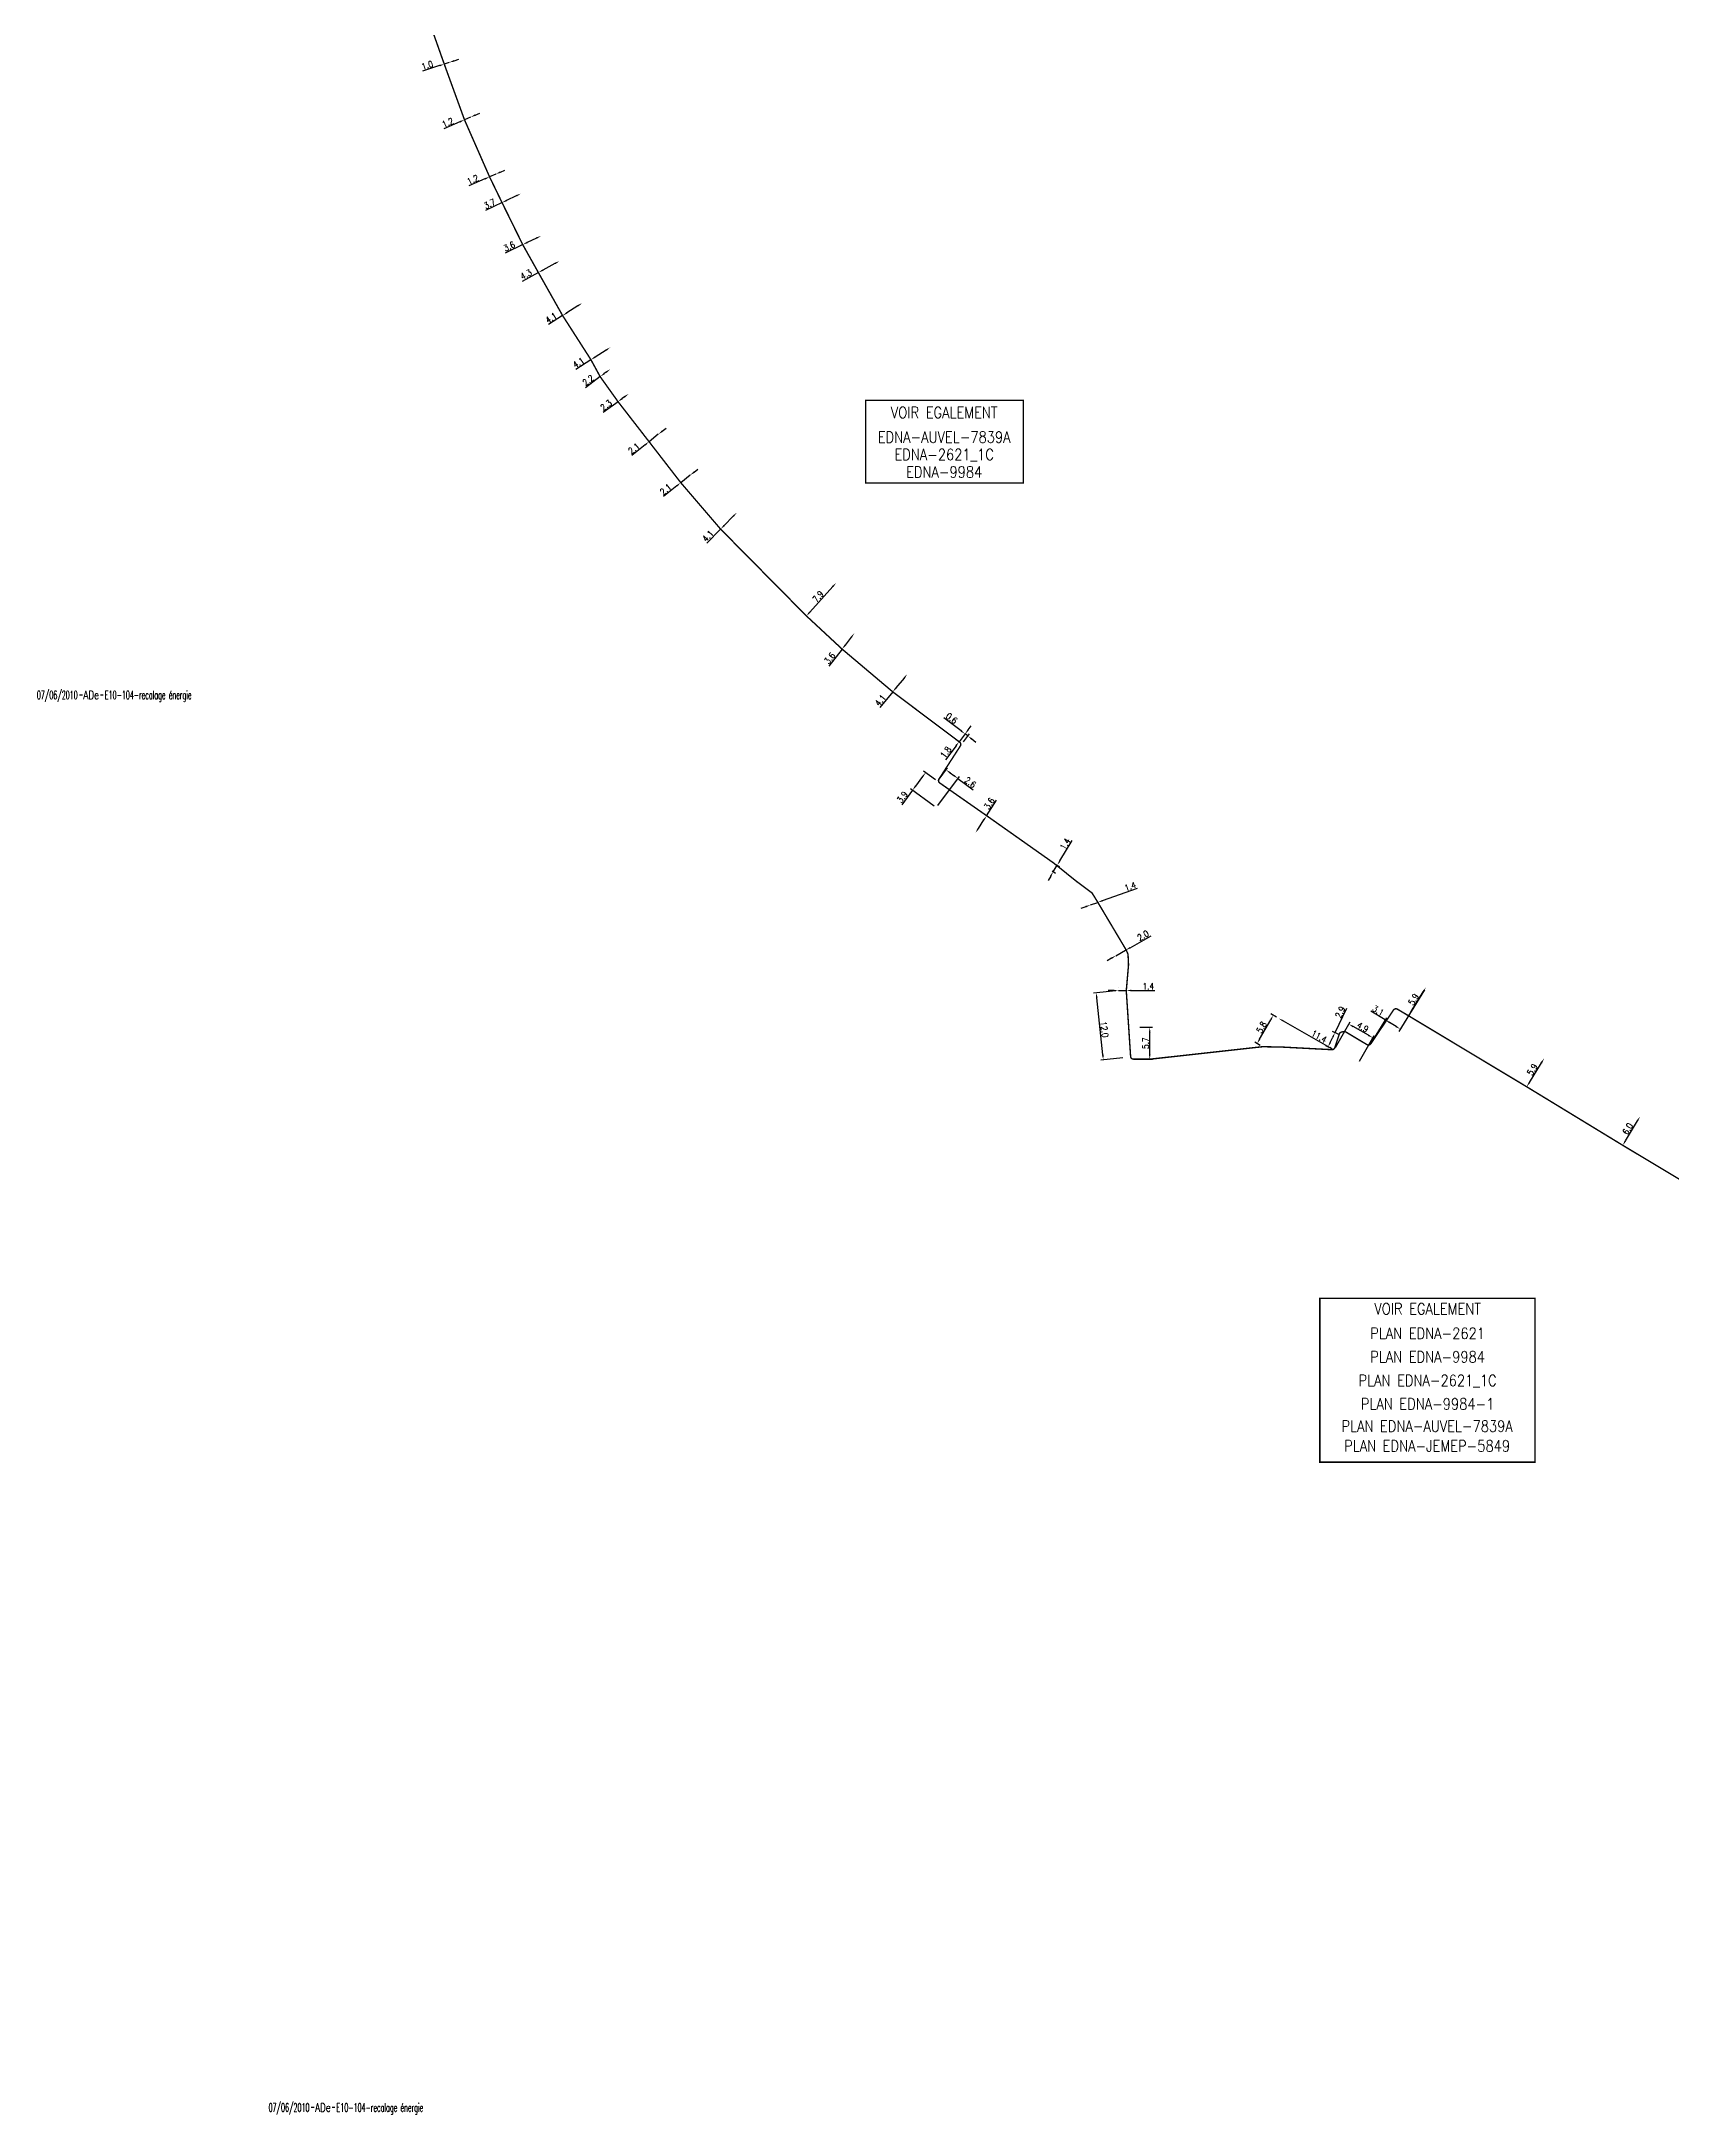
# Model space of a CAD drawing. Header units: millimetres. Extents: x 169000 to 170000, y 126254 to 127000.
# Drawn here: x 169420 to 169710.1, y 126260.9 to 126629.6 of the extents above; entities that cross this region are included whole.
import ezdxf
from ezdxf.enums import TextEntityAlignment as Align

# ---------------------------------------------------------------- set-up
doc = ezdxf.new("R2010")
doc.units = ezdxf.units.MM
doc.header["$PDMODE"] = 34
doc.linetypes.add('O_GAINE', pattern=[2000, 1000, 1000])
doc.layers.get('0').update_dxf_attribs({"linetype": 'CONTINUOUS'})
doc.layers.get('DEFPOINTS').update_dxf_attribs({"linetype": 'CONTINUOUS'})
doc.layers.add('O_100', color=6, linetype='O_GAINE')
doc.layers.add('O_900', color=7, linetype='CONTINUOUS')
doc.styles.get("Standard").update_dxf_attribs({"font": 'romans.shx', "width": 0.85})
doc.dimstyles.get("Standard").update_dxf_attribs({"dimtxt": 1.5, "dimasz": 1.2, "dimexe": 0.625, "dimexo": 0.625, "dimgap": 0.25, "dimtad": 1, "dimdec": 1, "dimzin": 0, "dimdsep": 46, "dimtxsty": 'Standard', "dimcen": -0.5, "dimadec": 0, "dimazin": 0, "dimtfac": 1, "dimtdec": 1, "dimtmove": 0, "dimatfit": 3, "dimfxl": 1, "dimtolj": 1, "dimtzin": 0, "dimarcsym": 0})

# ---------------------------------------------------------------- blocks, each defined once
blk = doc.blocks.new('*D13')
at = {"layer": 'DEFPOINTS', "color": 0, "linetype": 'Continuous'}
for p in [(169491.63, 126625.61), (169492.53, 126625.9), (169492.53, 126625.9)]:
    blk.add_point(p, dxfattribs=at)
at = {"layer": 'O_100', "color": 0, "linetype": 'Continuous', "lineweight": -2}
for p, q in [((169490.77, 126625.33), (169487.79, 126624.35)), ((169492.53, 126625.9), (169491.63, 126625.61)), ((169493.38, 126626.19), (169494.24, 126626.47))]:
    blk.add_line(p, q, dxfattribs=at)
at = {"layer": 'O_100', "color": 0, "linetype": 'Continuous'}
for points in [[(169490.73, 126625.47), (169490.82, 126625.18), (169491.63, 126625.61)], [(169493.34, 126626.33), (169493.43, 126626.04), (169492.53, 126625.9)]]:
    blk.add_solid(points, dxfattribs=at)
at = {"layer": 'O_100', "color": 0, "linetype": 'Continuous', "insert": (169488.62, 126625.41), "char_height": 1.125, "attachment_point": 5, "rotation": 18.1909}
blk.add_mtext('\\A1;1.0', dxfattribs=at)
blk = doc.blocks.new('*D14')
at = {"layer": 'DEFPOINTS', "color": 0, "linetype": 'Continuous'}
for p in [(169500.78, 126606.03), (169500.78, 126606.03), (169499.69, 126605.55)]:
    blk.add_point(p, dxfattribs=at)
at = {"layer": 'O_100', "color": 0, "linetype": 'Continuous', "lineweight": -2}
for p, q in [((169500.78, 126606.03), (169499.69, 126605.55)), ((169501.61, 126606.39), (169502.43, 126606.75)), ((169498.86, 126605.19), (169495.98, 126603.93))]:
    blk.add_line(p, q, dxfattribs=at)
at = {"layer": 'O_100', "color": 0, "linetype": 'Continuous'}
for points in [[(169501.55, 126606.53), (169501.67, 126606.26), (169500.78, 126606.03)], [(169498.8, 126605.33), (169498.92, 126605.05), (169499.69, 126605.55)]]:
    blk.add_solid(points, dxfattribs=at)
at = {"layer": 'O_100', "color": 0, "linetype": 'Continuous', "insert": (169496.71, 126605.06), "char_height": 1.125, "attachment_point": 5, "rotation": 23.6914}
blk.add_mtext('\\A1;1.2', dxfattribs=at)
blk = doc.blocks.new('*D15')
at = {"layer": 'DEFPOINTS', "color": 0, "linetype": 'Continuous'}
for p in [(169495.23, 126615.7), (169496.33, 126616.18), (169496.33, 126616.18)]:
    blk.add_point(p, dxfattribs=at)
at = {"layer": 'O_100', "color": 0, "linetype": 'Continuous', "lineweight": -2}
for p, q in [((169497.16, 126616.54), (169497.98, 126616.9)), ((169494.41, 126615.34), (169491.53, 126614.07)), ((169496.33, 126616.18), (169495.23, 126615.7))]:
    blk.add_line(p, q, dxfattribs=at)
at = {"layer": 'O_100', "color": 0, "linetype": 'Continuous'}
for points in [[(169494.35, 126615.47), (169494.47, 126615.2), (169495.23, 126615.7)], [(169497.1, 126616.68), (169497.22, 126616.4), (169496.33, 126616.18)]]:
    blk.add_solid(points, dxfattribs=at)
at = {"layer": 'O_100', "color": 0, "linetype": 'Continuous', "insert": (169492.26, 126615.21), "char_height": 1.125, "attachment_point": 5, "rotation": 23.6914}
blk.add_mtext('\\A1;1.2', dxfattribs=at)
blk = doc.blocks.new('*D16')
at = {"layer": 'DEFPOINTS', "color": 0, "linetype": 'Continuous'}
for p in [(169505.25, 126602.56), (169505.25, 126602.56), (169501.91, 126600.97)]:
    blk.add_point(p, dxfattribs=at)
at = {"layer": 'O_100', "color": 0, "linetype": 'Continuous', "lineweight": -2}
for p, q in [((169504.44, 126602.17), (169502.72, 126601.36)), ((169501.91, 126600.97), (169498.95, 126599.56))]:
    blk.add_line(p, q, dxfattribs=at)
at = {"layer": 'O_100', "color": 0, "linetype": 'Continuous'}
for points in [[(169504.37, 126602.31), (169504.5, 126602.04), (169505.25, 126602.56)], [(169502.66, 126601.49), (169502.79, 126601.22), (169501.91, 126600.97)]]:
    blk.add_solid(points, dxfattribs=at)
at = {"layer": 'O_100', "color": 0, "linetype": 'Continuous', "insert": (169499.7, 126600.74), "char_height": 1.125, "attachment_point": 5, "rotation": 25.507}
blk.add_mtext('\\A1;3.7', dxfattribs=at)
blk = doc.blocks.new('*D17')
at = {"layer": 'DEFPOINTS', "color": 0, "linetype": 'Continuous'}
for p in [(169508.83, 126595.04), (169508.83, 126595.04), (169505.59, 126593.49)]:
    blk.add_point(p, dxfattribs=at)
at = {"layer": 'O_100', "color": 0, "linetype": 'Continuous', "lineweight": -2}
for p, q in [((169508.02, 126594.66), (169506.4, 126593.88)), ((169505.59, 126593.49), (169502.45, 126592))]:
    blk.add_line(p, q, dxfattribs=at)
at = {"layer": 'O_100', "color": 0, "linetype": 'Continuous'}
for points in [[(169507.96, 126594.79), (169508.09, 126594.52), (169508.83, 126595.04)], [(169506.33, 126594.02), (169506.46, 126593.75), (169505.59, 126593.49)]]:
    blk.add_solid(points, dxfattribs=at)
at = {"layer": 'O_100', "color": 0, "linetype": 'Continuous', "insert": (169503.2, 126593.19), "char_height": 1.125, "attachment_point": 5, "rotation": 25.507}
blk.add_mtext('\\A1;3.6', dxfattribs=at)
blk = doc.blocks.new('*D18')
at = {"layer": 'DEFPOINTS', "color": 0, "linetype": 'Continuous'}
for p in [(169508.37, 126588.53), (169512.11, 126590.56), (169512.11, 126590.56)]:
    blk.add_point(p, dxfattribs=at)
at = {"layer": 'O_100', "color": 0, "linetype": 'Continuous', "lineweight": -2}
for p, q in [((169508.37, 126588.53), (169505.5, 126586.96)), ((169511.32, 126590.13), (169509.16, 126588.96))]:
    blk.add_line(p, q, dxfattribs=at)
at = {"layer": 'O_100', "color": 0, "linetype": 'Continuous'}
for points in [[(169509.09, 126589.09), (169509.24, 126588.83), (169508.37, 126588.53)], [(169511.24, 126590.26), (169511.39, 126590), (169512.11, 126590.56)]]:
    blk.add_solid(points, dxfattribs=at)
at = {"layer": 'O_100', "color": 0, "linetype": 'Continuous', "insert": (169506.18, 126588.19), "char_height": 1.125, "attachment_point": 5, "rotation": 28.5829}
blk.add_mtext('\\A1;4.3', dxfattribs=at)
blk = doc.blocks.new('*D19')
at = {"layer": 'DEFPOINTS', "color": 0, "linetype": 'Continuous'}
for p in [(169512.68, 126580.88), (169516.15, 126583.09), (169516.15, 126583.09)]:
    blk.add_point(p, dxfattribs=at)
at = {"layer": 'O_100', "color": 0, "linetype": 'Continuous', "lineweight": -2}
for p, q in [((169512.68, 126580.88), (169510.15, 126579.26)), ((169515.4, 126582.61), (169513.44, 126581.36))]:
    blk.add_line(p, q, dxfattribs=at)
at = {"layer": 'O_100', "color": 0, "linetype": 'Continuous'}
for points in [[(169513.36, 126581.49), (169513.52, 126581.23), (169512.68, 126580.88)], [(169515.31, 126582.73), (169515.48, 126582.48), (169516.15, 126583.09)]]:
    blk.add_solid(points, dxfattribs=at)
at = {"layer": 'O_100', "color": 0, "linetype": 'Continuous', "insert": (169510.63, 126580.46), "char_height": 1.125, "attachment_point": 5, "rotation": 32.5437}
blk.add_mtext('\\A1;4.1', dxfattribs=at)
blk = doc.blocks.new('*D20')
at = {"layer": 'DEFPOINTS', "color": 0, "linetype": 'Continuous'}
for p in [(169519.36, 126570.01), (169521.13, 126571.32), (169521.13, 126571.32)]:
    blk.add_point(p, dxfattribs=at)
at = {"layer": 'O_100', "color": 0, "linetype": 'Continuous', "lineweight": -2}
for p, q in [((169519.36, 126570.01), (169516.73, 126568.05)), ((169520.4, 126570.78), (169520.08, 126570.55))]:
    blk.add_line(p, q, dxfattribs=at)
at = {"layer": 'O_100', "color": 0, "linetype": 'Continuous'}
for points in [[(169519.99, 126570.67), (169520.17, 126570.43), (169519.36, 126570.01)], [(169520.32, 126570.91), (169520.49, 126570.66), (169521.13, 126571.32)]]:
    blk.add_solid(points, dxfattribs=at)
at = {"layer": 'O_100', "color": 0, "linetype": 'Continuous', "insert": (169517.24, 126569.36), "char_height": 1.125, "attachment_point": 5, "rotation": 36.6295}
blk.add_mtext('\\A1;2.2', dxfattribs=at)
blk = doc.blocks.new('*D21')
at = {"layer": 'DEFPOINTS', "color": 0, "linetype": 'Continuous'}
for p in [(169522.54, 126565.56), (169524.39, 126566.93), (169524.39, 126566.93)]:
    blk.add_point(p, dxfattribs=at)
at = {"layer": 'O_100', "color": 0, "linetype": 'Continuous', "lineweight": -2}
for p, q in [((169522.54, 126565.56), (169519.91, 126563.61)), ((169523.67, 126566.4), (169523.27, 126566.1))]:
    blk.add_line(p, q, dxfattribs=at)
at = {"layer": 'O_100', "color": 0, "linetype": 'Continuous'}
for points in [[(169523.18, 126566.22), (169523.36, 126565.98), (169522.54, 126565.56)], [(169523.58, 126566.52), (169523.76, 126566.28), (169524.39, 126566.93)]]:
    blk.add_solid(points, dxfattribs=at)
at = {"layer": 'O_100', "color": 0, "linetype": 'Continuous', "insert": (169520.42, 126564.92), "char_height": 1.125, "attachment_point": 5, "rotation": 36.6295}
blk.add_mtext('\\A1;2.3', dxfattribs=at)
blk = doc.blocks.new('*D22')
at = {"layer": 'DEFPOINTS', "color": 0, "linetype": 'Continuous'}
for p in [(169528.06, 126558.44), (169529.7, 126559.75), (169529.7, 126559.75)]:
    blk.add_point(p, dxfattribs=at)
at = {"layer": 'O_100', "color": 0, "linetype": 'Continuous', "lineweight": -2}
for p, q in [((169527.36, 126557.88), (169525.01, 126556)), ((169529.7, 126559.75), (169528.06, 126558.44)), ((169530.4, 126560.31), (169531.1, 126560.87))]:
    blk.add_line(p, q, dxfattribs=at)
at = {"layer": 'O_100', "color": 0, "linetype": 'Continuous'}
for points in [[(169527.26, 126557.99), (169527.45, 126557.76), (169528.06, 126558.44)], [(169530.31, 126560.43), (169530.5, 126560.19), (169529.7, 126559.75)]]:
    blk.add_solid(points, dxfattribs=at)
at = {"layer": 'O_100', "color": 0, "linetype": 'Continuous', "insert": (169525.36, 126557.24), "char_height": 1.125, "attachment_point": 5, "rotation": 38.6369}
blk.add_mtext('\\A1;2.1', dxfattribs=at)
blk = doc.blocks.new('*D23')
at = {"layer": 'DEFPOINTS', "color": 0, "linetype": 'Continuous'}
for p in [(169543.66, 126545.82), (169543.66, 126545.82), (169540.78, 126542.89)]:
    blk.add_point(p, dxfattribs=at)
at = {"layer": 'O_100', "color": 0, "linetype": 'Continuous', "lineweight": -2}
for p, q in [((169543.03, 126545.17), (169541.41, 126543.53)), ((169540.78, 126542.89), (169538.31, 126540.38))]:
    blk.add_line(p, q, dxfattribs=at)
at = {"layer": 'O_100', "color": 0, "linetype": 'Continuous'}
for points in [[(169541.31, 126543.64), (169541.52, 126543.43), (169540.78, 126542.89)], [(169542.92, 126545.28), (169543.13, 126545.07), (169543.66, 126545.82)]]:
    blk.add_solid(points, dxfattribs=at)
at = {"layer": 'O_100', "color": 0, "linetype": 'Continuous', "insert": (169538.51, 126541.66), "char_height": 1.125, "attachment_point": 5, "rotation": 45.4587}
blk.add_mtext('\\A1;4.1', dxfattribs=at)
blk = doc.blocks.new('*D24')
at = {"layer": 'DEFPOINTS', "color": 0, "linetype": 'Continuous'}
for p in [(169561.32, 126533.33), (169561.32, 126533.33), (169556.04, 126527.45)]:
    blk.add_point(p, dxfattribs=at)
at = {"layer": 'O_100', "color": 0, "linetype": 'Continuous', "lineweight": -2}
blk.add_line((169556.64, 126528.12), (169560.72, 126532.66), dxfattribs=at)
at = {"layer": 'O_100', "color": 0, "linetype": 'Continuous'}
for points in [[(169560.6, 126532.76), (169560.83, 126532.56), (169561.32, 126533.33)], [(169556.53, 126528.22), (169556.76, 126528.02), (169556.04, 126527.45)]]:
    blk.add_solid(points, dxfattribs=at)
at = {"layer": 'O_100', "color": 0, "linetype": 'Continuous', "insert": (169558.12, 126530.89), "char_height": 1.125, "attachment_point": 5, "rotation": 48.1333}
blk.add_mtext('\\A1;7.9', dxfattribs=at)
blk = doc.blocks.new('*D25')
at = {"layer": 'DEFPOINTS', "color": 0, "linetype": 'Continuous'}
for p in [(169562.39, 126521.55), (169564.56, 126524.36), (169564.56, 126524.36)]:
    blk.add_point(p, dxfattribs=at)
at = {"layer": 'O_100', "color": 0, "linetype": 'Continuous', "lineweight": -2}
for p, q in [((169562.39, 126521.55), (169560.05, 126518.54)), ((169564.01, 126523.65), (169562.94, 126522.26))]:
    blk.add_line(p, q, dxfattribs=at)
at = {"layer": 'O_100', "color": 0, "linetype": 'Continuous'}
for points in [[(169562.82, 126522.35), (169563.06, 126522.17), (169562.39, 126521.55)], [(169563.89, 126523.74), (169564.13, 126523.55), (169564.56, 126524.36)]]:
    blk.add_solid(points, dxfattribs=at)
at = {"layer": 'O_100', "color": 0, "linetype": 'Continuous', "insert": (169560.19, 126519.93), "char_height": 1.125, "attachment_point": 5, "rotation": 52.2541}
blk.add_mtext('\\A1;3.6', dxfattribs=at)
blk = doc.blocks.new('*D26')
at = {"layer": 'DEFPOINTS', "color": 0, "linetype": 'Continuous'}
for p in [(169571.4, 126513.94), (169573.97, 126517.07), (169573.97, 126517.07)]:
    blk.add_point(p, dxfattribs=at)
at = {"layer": 'O_100', "color": 0, "linetype": 'Continuous', "lineweight": -2}
for p, q in [((169571.4, 126513.94), (169569.1, 126511.15)), ((169573.4, 126516.38), (169571.97, 126514.64))]:
    blk.add_line(p, q, dxfattribs=at)
at = {"layer": 'O_100', "color": 0, "linetype": 'Continuous'}
for points in [[(169571.85, 126514.73), (169572.09, 126514.54), (169571.4, 126513.94)], [(169573.28, 126516.47), (169573.52, 126516.28), (169573.97, 126517.07)]]:
    blk.add_solid(points, dxfattribs=at)
at = {"layer": 'O_100', "color": 0, "linetype": 'Continuous', "insert": (169569.19, 126512.44), "char_height": 1.125, "attachment_point": 5, "rotation": 50.5823}
blk.add_mtext('\\A1;4.1', dxfattribs=at)
blk = doc.blocks.new('*D27')
at = {"layer": 'DEFPOINTS', "color": 0, "linetype": 'Continuous'}
for p in [(169584.26, 126506.46), (169584.26, 126506.46), (169583.2, 126505.07)]:
    blk.add_point(p, dxfattribs=at)
at = {"layer": 'O_100', "color": 0, "linetype": 'Continuous', "lineweight": -2}
for p, q in [((169584.26, 126506.46), (169583.2, 126505.07)), ((169584.8, 126507.18), (169585.35, 126507.9)), ((169582.65, 126504.36), (169580.75, 126501.86))]:
    blk.add_line(p, q, dxfattribs=at)
at = {"layer": 'O_100', "color": 0, "linetype": 'Continuous'}
for points in [[(169584.68, 126507.27), (169584.92, 126507.09), (169584.26, 126506.46)], [(169582.53, 126504.45), (169582.77, 126504.27), (169583.2, 126505.07)]]:
    blk.add_solid(points, dxfattribs=at)
at = {"layer": 'O_100', "color": 0, "linetype": 'Continuous', "insert": (169580.83, 126503.2), "char_height": 1.125, "attachment_point": 5, "rotation": 52.7232}
blk.add_mtext('\\A1;1.8', dxfattribs=at)
blk = doc.blocks.new('*D28')
at = {"layer": 'DEFPOINTS', "color": 0, "linetype": 'Continuous'}
for p in [(169588.09, 126491.91), (169586.13, 126488.89), (169586.13, 126488.89)]:
    blk.add_point(p, dxfattribs=at)
at = {"layer": 'O_100', "color": 0, "linetype": 'Continuous', "lineweight": -2}
for p, q in [((169588.09, 126491.91), (169589.87, 126494.66)), ((169586.62, 126489.64), (169587.6, 126491.15))]:
    blk.add_line(p, q, dxfattribs=at)
at = {"layer": 'O_100', "color": 0, "linetype": 'Continuous'}
for points in [[(169587.47, 126491.23), (169587.72, 126491.07), (169588.09, 126491.91)], [(169586.49, 126489.72), (169586.74, 126489.56), (169586.13, 126488.89)]]:
    blk.add_solid(points, dxfattribs=at)
at = {"layer": 'O_100', "color": 0, "linetype": 'Continuous', "insert": (169588.59, 126494.07), "char_height": 1.125, "attachment_point": 5, "rotation": 57.0189}
blk.add_mtext('\\A1;3.6', dxfattribs=at)
blk = doc.blocks.new('*D29')
at = {"layer": 'DEFPOINTS', "color": 0, "linetype": 'Continuous'}
for p in [(169607.59, 126460.4), (169611.52, 126460.82), (169612.78, 126448.89)]:
    blk.add_point(p, dxfattribs=at)
at = {"layer": 'O_100', "color": 0, "linetype": 'Continuous', "lineweight": -2}
for p, q in [((169611.05, 126460.77), (169607.12, 126460.36)), ((169608.75, 126449.37), (169607.68, 126459.51)), ((169612.31, 126448.84), (169608.38, 126448.42))]:
    blk.add_line(p, q, dxfattribs=at)
at = {"layer": 'O_100', "color": 0, "linetype": 'Continuous'}
for points in [[(169607.83, 126459.53), (169607.53, 126459.49), (169607.59, 126460.4)], [(169608.9, 126449.38), (169608.6, 126449.35), (169608.85, 126448.47)]]:
    blk.add_solid(points, dxfattribs=at)
at = {"layer": 'O_100', "color": 0, "linetype": 'Continuous', "insert": (169609.03, 126453.89), "char_height": 1.125, "attachment_point": 5, "rotation": 276.0293}
blk.add_mtext('\\A1;12.0', dxfattribs=at)
blk = doc.blocks.new('*D30')
at = {"layer": 'DEFPOINTS', "color": 0, "linetype": 'Continuous'}
for p in [(169614.88, 126454.29), (169617.1, 126454.29), (169614.88, 126448.59)]:
    blk.add_point(p, dxfattribs=at)
at = {"layer": 'O_100', "color": 0, "linetype": 'Continuous', "lineweight": -2}
for p, q in [((169615.35, 126454.29), (169617.57, 126454.29)), ((169617.1, 126449.49), (169617.1, 126453.39)), ((169615.35, 126448.59), (169617.57, 126448.59))]:
    blk.add_line(p, q, dxfattribs=at)
at = {"layer": 'O_100', "color": 0, "linetype": 'Continuous'}
for points in [[(169616.95, 126453.39), (169617.25, 126453.39), (169617.1, 126454.29)], [(169616.95, 126449.49), (169617.25, 126449.49), (169617.1, 126448.59)]]:
    blk.add_solid(points, dxfattribs=at)
at = {"layer": 'O_100', "color": 0, "linetype": 'Continuous', "insert": (169616.35, 126451.44), "char_height": 1.125, "attachment_point": 5, "rotation": 90}
blk.add_mtext('\\A1;5.7', dxfattribs=at)
blk = doc.blocks.new('*D31')
at = {"layer": 'DEFPOINTS', "color": 0, "linetype": 'Continuous'}
for p in [(169611.52, 126460.82), (169611.52, 126460.82), (169612.92, 126460.82)]:
    blk.add_point(p, dxfattribs=at)
at = {"layer": 'O_100', "color": 0, "linetype": 'Continuous', "lineweight": -2}
for p, q in [((169610.62, 126460.82), (169609.72, 126460.82)), ((169611.52, 126461.29), (169611.52, 126461.29)), ((169611.52, 126460.82), (169612.92, 126460.82)), ((169612.92, 126461.29), (169612.92, 126461.29)), ((169613.82, 126460.82), (169617.99, 126460.82))]:
    blk.add_line(p, q, dxfattribs=at)
at = {"layer": 'O_100', "color": 0, "linetype": 'Continuous'}
for points in [[(169610.62, 126460.97), (169610.62, 126460.67), (169611.52, 126460.82)], [(169613.82, 126460.97), (169613.82, 126460.67), (169612.92, 126460.82)]]:
    blk.add_solid(points, dxfattribs=at)
at = {"layer": 'O_100', "color": 0, "linetype": 'Continuous', "insert": (169616.84, 126461.57), "char_height": 1.125, "attachment_point": 5}
blk.add_mtext('\\A1;1.4', dxfattribs=at)
blk = doc.blocks.new('*D32')
at = {"layer": 'DEFPOINTS', "color": 0, "linetype": 'Continuous'}
for p in [(169599.33, 126482.33), (169599.95, 126481.95), (169600.03, 126483.49)]:
    blk.add_point(p, dxfattribs=at)
at = {"layer": 'O_100', "color": 0, "linetype": 'Continuous', "lineweight": -2}
for p, q in [((169601.12, 126483.88), (169603.3, 126487.48)), ((169599.49, 126481.18), (169599.02, 126480.41)), ((169599.73, 126482.09), (169600.35, 126481.71)), ((169599.95, 126481.95), (169600.65, 126483.11)), ((169600.43, 126483.24), (169601.05, 126482.87))]:
    blk.add_line(p, q, dxfattribs=at)
at = {"layer": 'O_100', "color": 0, "linetype": 'Continuous'}
for points in [[(169599.36, 126481.26), (169599.61, 126481.11), (169599.95, 126481.95)], [(169600.99, 126483.96), (169601.25, 126483.8), (169600.65, 126483.11)]]:
    blk.add_solid(points, dxfattribs=at)
at = {"layer": 'O_100', "color": 0, "linetype": 'Continuous', "insert": (169602.06, 126486.89), "char_height": 1.125, "attachment_point": 5, "rotation": 58.8159}
blk.add_mtext('\\A1;1.4', dxfattribs=at)
blk = doc.blocks.new('*D33')
at = {"layer": 'DEFPOINTS', "color": 0, "linetype": 'Continuous'}
for p in [(169606.56, 126476.03), (169606.56, 126476.03), (169607.87, 126476.5)]:
    blk.add_point(p, dxfattribs=at)
at = {"layer": 'O_100', "color": 0, "linetype": 'Continuous', "lineweight": -2}
for p, q in [((169608.72, 126476.8), (169614.95, 126479.02)), ((169605.71, 126475.72), (169604.86, 126475.42)), ((169606.56, 126476.03), (169607.87, 126476.5))]:
    blk.add_line(p, q, dxfattribs=at)
at = {"layer": 'O_100', "color": 0, "linetype": 'Continuous'}
for points in [[(169608.67, 126476.94), (169608.77, 126476.66), (169607.87, 126476.5)], [(169605.66, 126475.87), (169605.76, 126475.58), (169606.56, 126476.03)]]:
    blk.add_solid(points, dxfattribs=at)
at = {"layer": 'O_100', "color": 0, "linetype": 'Continuous', "insert": (169613.62, 126479.34), "char_height": 1.125, "attachment_point": 5, "rotation": 19.6373}
blk.add_mtext('\\A1;1.4', dxfattribs=at)
blk = doc.blocks.new('*D34')
at = {"layer": 'DEFPOINTS', "color": 0, "linetype": 'Continuous'}
for p in [(169611.08, 126467), (169611.08, 126467), (169612.82, 126467.99)]:
    blk.add_point(p, dxfattribs=at)
at = {"layer": 'O_100', "color": 0, "linetype": 'Continuous', "lineweight": -2}
for p, q in [((169613.61, 126468.43), (169617.33, 126470.54)), ((169610.3, 126466.56), (169609.52, 126466.12)), ((169611.08, 126467), (169612.82, 126467.99))]:
    blk.add_line(p, q, dxfattribs=at)
at = {"layer": 'O_100', "color": 0, "linetype": 'Continuous'}
for points in [[(169610.23, 126466.69), (169610.37, 126466.43), (169611.08, 126467)], [(169613.53, 126468.56), (169613.68, 126468.3), (169612.82, 126467.99)]]:
    blk.add_solid(points, dxfattribs=at)
at = {"layer": 'O_100', "color": 0, "linetype": 'Continuous', "insert": (169615.92, 126470.6), "char_height": 1.125, "attachment_point": 5, "rotation": 29.4995}
blk.add_mtext('\\A1;2.0', dxfattribs=at)
blk = doc.blocks.new('*D35')
at = {"layer": 'DEFPOINTS', "color": 0, "linetype": 'Continuous'}
for p in [(169640.04, 126455.86), (169649.91, 126450.25), (169649.91, 126450.25)]:
    blk.add_point(p, dxfattribs=at)
at = {"layer": 'O_100', "color": 0, "linetype": 'Continuous', "lineweight": -2}
blk.add_line((169640.82, 126455.42), (169649.13, 126450.7), dxfattribs=at)
at = {"layer": 'O_100', "color": 0, "linetype": 'Continuous'}
for points in [[(169640.9, 126455.55), (169640.75, 126455.29), (169640.04, 126455.86)], [(169649.2, 126450.83), (169649.05, 126450.57), (169649.91, 126450.25)]]:
    blk.add_solid(points, dxfattribs=at)
at = {"layer": 'O_100', "color": 0, "linetype": 'Continuous', "insert": (169647.22, 126452.64), "char_height": 1.125, "attachment_point": 5, "rotation": 330.3717}
blk.add_mtext('\\A1;11.4', dxfattribs=at)
blk = doc.blocks.new('*D36')
at = {"layer": 'DEFPOINTS', "color": 0, "linetype": 'Continuous'}
for p in [(169651.14, 126452.82), (169648.82, 126450.78), (169649.91, 126450.25)]:
    blk.add_point(p, dxfattribs=at)
at = {"layer": 'O_100', "color": 0, "linetype": 'Continuous', "lineweight": -2}
for p, q in [((169650.06, 126453.35), (169652.15, 126457.69)), ((169649.49, 126450.46), (169648.4, 126450.98)), ((169649.21, 126451.59), (169649.67, 126452.53)), ((169650.72, 126453.02), (169649.63, 126453.55))]:
    blk.add_line(p, q, dxfattribs=at)
at = {"layer": 'O_100', "color": 0, "linetype": 'Continuous'}
for points in [[(169649.08, 126451.65), (169649.35, 126451.52), (169648.82, 126450.78)], [(169649.53, 126452.6), (169649.8, 126452.47), (169650.06, 126453.35)]]:
    blk.add_solid(points, dxfattribs=at)
at = {"layer": 'O_100', "color": 0, "linetype": 'Continuous', "insert": (169650.97, 126456.97), "char_height": 1.125, "attachment_point": 5, "rotation": 64.3083}
blk.add_mtext('\\A1;2.9', dxfattribs=at)
blk = doc.blocks.new('*D37')
at = {"layer": 'DEFPOINTS', "color": 0, "linetype": 'Continuous'}
for p in [(169666.19, 126461.36), (169666.19, 126461.36), (169663.12, 126456.33)]:
    blk.add_point(p, dxfattribs=at)
at = {"layer": 'O_100', "color": 0, "linetype": 'Continuous', "lineweight": -2}
blk.add_line((169663.59, 126457.1), (169665.72, 126460.59), dxfattribs=at)
at = {"layer": 'O_100', "color": 0, "linetype": 'Continuous'}
for points in [[(169665.6, 126460.67), (169665.85, 126460.52), (169666.19, 126461.36)], [(169663.46, 126457.17), (169663.72, 126457.02), (169663.12, 126456.33)]]:
    blk.add_solid(points, dxfattribs=at)
at = {"layer": 'O_100', "color": 0, "linetype": 'Continuous', "insert": (169664.02, 126459.24), "char_height": 1.125, "attachment_point": 5, "rotation": 58.5966}
blk.add_mtext('\\A1;5.9', dxfattribs=at)
blk = doc.blocks.new('*D38')
at = {"layer": 'DEFPOINTS', "color": 0, "linetype": 'Continuous'}
for p in [(169687.23, 126448.73), (169687.23, 126448.73), (169684.15, 126443.69)]:
    blk.add_point(p, dxfattribs=at)
at = {"layer": 'O_100', "color": 0, "linetype": 'Continuous', "lineweight": -2}
blk.add_line((169684.62, 126444.46), (169686.76, 126447.96), dxfattribs=at)
at = {"layer": 'O_100', "color": 0, "linetype": 'Continuous'}
for points in [[(169686.63, 126448.04), (169686.89, 126447.88), (169687.23, 126448.73)], [(169684.5, 126444.54), (169684.75, 126444.38), (169684.15, 126443.69)]]:
    blk.add_solid(points, dxfattribs=at)
at = {"layer": 'O_100', "color": 0, "linetype": 'Continuous', "insert": (169685.15, 126446.76), "char_height": 1.125, "attachment_point": 5, "rotation": 58.5966}
blk.add_mtext('\\A1;5.9', dxfattribs=at)
blk = doc.blocks.new('*D39')
at = {"layer": 'DEFPOINTS', "color": 0, "linetype": 'Continuous'}
for p in [(169704.28, 126438.39), (169704.28, 126438.39), (169701.23, 126433.28)]:
    blk.add_point(p, dxfattribs=at)
at = {"layer": 'O_100', "color": 0, "linetype": 'Continuous', "lineweight": -2}
blk.add_line((169701.69, 126434.05), (169703.82, 126437.62), dxfattribs=at)
at = {"layer": 'O_100', "color": 0, "linetype": 'Continuous'}
for points in [[(169703.69, 126437.69), (169703.95, 126437.54), (169704.28, 126438.39)], [(169701.56, 126434.13), (169701.82, 126433.98), (169701.23, 126433.28)]]:
    blk.add_solid(points, dxfattribs=at)
at = {"layer": 'O_100', "color": 0, "linetype": 'Continuous', "insert": (169702.11, 126436.22), "char_height": 1.125, "attachment_point": 5, "rotation": 59.2082}
blk.add_mtext('\\A1;6.0', dxfattribs=at)
blk = doc.blocks.new('*D88')
at = {"layer": 'DEFPOINTS', "color": 0, "linetype": 'Continuous'}
for p in [(169666.19, 126461.36), (169656.17, 126450.94), (169661.67, 126453.95)]:
    blk.add_point(p, dxfattribs=at)
at = {"layer": 'O_100', "color": 0, "linetype": 'Continuous', "lineweight": -2}
for p, q in [((169665.95, 126460.96), (169661.43, 126453.55)), ((169656.41, 126451.34), (169659.25, 126455.98)), ((169659, 126455.58), (169656.44, 126457.15)), ((169660.9, 126454.42), (169659.77, 126455.11))]:
    blk.add_line(p, q, dxfattribs=at)
at = {"layer": 'O_100', "color": 0, "linetype": 'Continuous'}
for points in [[(169659.85, 126455.24), (169659.69, 126454.99), (169659, 126455.58)], [(169660.98, 126454.55), (169660.82, 126454.3), (169661.67, 126453.95)]]:
    blk.add_solid(points, dxfattribs=at)
at = {"layer": 'O_100', "color": 0, "linetype": 'Continuous', "insert": (169657.73, 126457.24), "char_height": 1.125, "attachment_point": 5, "rotation": 328.5966}
blk.add_mtext('\\A1;3.1', dxfattribs=at)
blk = doc.blocks.new('*D89')
at = {"layer": 'DEFPOINTS', "color": 0, "linetype": 'Continuous'}
for p in [(169652.51, 126454.83), (169649.91, 126450.25), (169654.17, 126447.83)]:
    blk.add_point(p, dxfattribs=at)
at = {"layer": 'O_100', "color": 0, "linetype": 'Continuous', "lineweight": -2}
for p, q in [((169650.14, 126450.66), (169652.74, 126455.24)), ((169655.99, 126452.85), (169653.29, 126454.39)), ((169654.4, 126448.24), (169657, 126452.82))]:
    blk.add_line(p, q, dxfattribs=at)
at = {"layer": 'O_100', "color": 0, "linetype": 'Continuous'}
for points in [[(169653.37, 126454.52), (169653.22, 126454.26), (169652.51, 126454.83)], [(169656.06, 126452.98), (169655.92, 126452.72), (169656.77, 126452.41)]]:
    blk.add_solid(points, dxfattribs=at)
at = {"layer": 'O_100', "color": 0, "linetype": 'Continuous', "insert": (169654.99, 126454.29), "char_height": 1.125, "attachment_point": 5, "rotation": 330.3717}
blk.add_mtext('\\A1;4.9', dxfattribs=at)
blk = doc.blocks.new('*D90')
at = {"layer": 'DEFPOINTS', "color": 0, "linetype": 'Continuous'}
for p in [(169639.07, 126456.42), (169640.04, 126455.86), (169637.17, 126450.82)]:
    blk.add_point(p, dxfattribs=at)
at = {"layer": 'O_100', "color": 0, "linetype": 'Continuous', "lineweight": -2}
for p, q in [((169636.65, 126452.16), (169638.63, 126455.63)), ((169639.63, 126456.1), (169638.66, 126456.65)), ((169636.77, 126451.05), (169635.8, 126451.61))]:
    blk.add_line(p, q, dxfattribs=at)
at = {"layer": 'O_100', "color": 0, "linetype": 'Continuous'}
for points in [[(169638.5, 126455.71), (169638.76, 126455.56), (169639.07, 126456.42)], [(169636.52, 126452.23), (169636.78, 126452.08), (169636.2, 126451.38)]]:
    blk.add_solid(points, dxfattribs=at)
at = {"layer": 'O_100', "color": 0, "linetype": 'Continuous', "insert": (169636.99, 126454.27), "char_height": 1.125, "attachment_point": 5, "rotation": 60.3717}
blk.add_mtext('\\A1;5.8', dxfattribs=at)
blk = doc.blocks.new('*D91')
at = {"layer": 'DEFPOINTS', "color": 0, "linetype": 'Continuous'}
for p in [(169579.36, 126498.02), (169582.98, 126498.53), (169579.13, 126493.33)]:
    blk.add_point(p, dxfattribs=at)
at = {"layer": 'O_100', "color": 0, "linetype": 'Continuous', "lineweight": -2}
for p, q in [((169579.41, 126493.71), (169583.25, 126498.91)), ((169579.64, 126498.39), (169581.16, 126500.45)), ((169581.61, 126499.54), (169582.25, 126499.07)), ((169582.98, 126498.53), (169585.7, 126496.52))]:
    blk.add_line(p, q, dxfattribs=at)
at = {"layer": 'O_100', "color": 0, "linetype": 'Continuous'}
for points in [[(169581.7, 126499.66), (169581.52, 126499.42), (169580.88, 126500.08)], [(169582.34, 126499.19), (169582.16, 126498.95), (169582.98, 126498.53)]]:
    blk.add_solid(points, dxfattribs=at)
at = {"layer": 'O_100', "color": 0, "linetype": 'Continuous', "insert": (169585.19, 126497.83), "char_height": 1.125, "attachment_point": 5, "rotation": 323.504}
blk.add_mtext('\\A1;2.6', dxfattribs=at)
blk = doc.blocks.new('*D92')
at = {"layer": 'DEFPOINTS', "color": 0, "linetype": 'Continuous'}
for p in [(169574.93, 126496.44), (169579.36, 126498.02), (169579.13, 126493.33)]:
    blk.add_point(p, dxfattribs=at)
at = {"layer": 'O_100', "color": 0, "linetype": 'Continuous', "lineweight": -2}
for p, q in [((169576.71, 126498.86), (169575.46, 126497.17)), ((169578.98, 126498.29), (169576.87, 126499.86)), ((169574.93, 126496.44), (169573, 126493.85)), ((169578.75, 126493.61), (169574.55, 126496.72))]:
    blk.add_line(p, q, dxfattribs=at)
at = {"layer": 'O_100', "color": 0, "linetype": 'Continuous'}
for points in [[(169576.59, 126498.95), (169576.83, 126498.77), (169577.25, 126499.58)], [(169575.34, 126497.26), (169575.58, 126497.08), (169574.93, 126496.44)]]:
    blk.add_solid(points, dxfattribs=at)
at = {"layer": 'O_100', "color": 0, "linetype": 'Continuous', "insert": (169573.1, 126495.23), "char_height": 1.125, "attachment_point": 5, "rotation": 53.504}
blk.add_mtext('\\A1;3.9', dxfattribs=at)
blk = doc.blocks.new('*D93')
at = {"layer": 'DEFPOINTS', "color": 0, "linetype": 'Continuous'}
for p in [(169584.26, 126506.46), (169584.26, 126506.46), (169583.67, 126504.71)]:
    blk.add_point(p, dxfattribs=at)
at = {"layer": 'O_100', "color": 0, "linetype": 'Continuous', "lineweight": -2}
for p, q in [((169583.54, 126507.01), (169580.47, 126509.34)), ((169583.96, 126505.08), (169585.02, 126506.47)), ((169584.73, 126506.1), (169584.26, 126506.46)), ((169585.45, 126505.56), (169586.16, 126505.01))]:
    blk.add_line(p, q, dxfattribs=at)
at = {"layer": 'O_100', "color": 0, "linetype": 'Continuous'}
for points in [[(169583.63, 126507.13), (169583.45, 126506.89), (169584.26, 126506.46)], [(169585.54, 126505.68), (169585.36, 126505.44), (169584.73, 126506.1)]]:
    blk.add_solid(points, dxfattribs=at)
at = {"layer": 'O_100', "color": 0, "linetype": 'Continuous', "insert": (169581.87, 126509.22), "char_height": 1.125, "attachment_point": 5, "rotation": 322.7232}
blk.add_mtext('\\A1;0.6', dxfattribs=at)
blk = doc.blocks.new('*D94')
at = {"layer": 'DEFPOINTS', "color": 0, "linetype": 'Continuous'}
for p in [(169533.7, 126551.15), (169535.34, 126552.46), (169535.34, 126552.46)]:
    blk.add_point(p, dxfattribs=at)
at = {"layer": 'O_100', "color": 0, "linetype": 'Continuous', "lineweight": -2}
for p, q in [((169533, 126550.59), (169530.65, 126548.71)), ((169535.34, 126552.46), (169533.7, 126551.15)), ((169536.05, 126553.02), (169536.75, 126553.58))]:
    blk.add_line(p, q, dxfattribs=at)
at = {"layer": 'O_100', "color": 0, "linetype": 'Continuous'}
for points in [[(169532.91, 126550.7), (169533.09, 126550.47), (169533.7, 126551.15)], [(169535.95, 126553.14), (169536.14, 126552.9), (169535.34, 126552.46)]]:
    blk.add_solid(points, dxfattribs=at)
at = {"layer": 'O_100', "color": 0, "linetype": 'Continuous', "insert": (169531.01, 126549.95), "char_height": 1.125, "attachment_point": 5, "rotation": 38.6369}
blk.add_mtext('\\A1;2.1', dxfattribs=at)
blk = doc.blocks.new('*D95')
at = {"layer": 'DEFPOINTS', "color": 0, "linetype": 'Continuous'}
for p in [(169517.72, 126573.02), (169521.18, 126575.22), (169521.18, 126575.22)]:
    blk.add_point(p, dxfattribs=at)
at = {"layer": 'O_100', "color": 0, "linetype": 'Continuous', "lineweight": -2}
for p, q in [((169517.72, 126573.02), (169515.03, 126571.3)), ((169520.42, 126574.74), (169518.48, 126573.5))]:
    blk.add_line(p, q, dxfattribs=at)
at = {"layer": 'O_100', "color": 0, "linetype": 'Continuous'}
for points in [[(169518.4, 126573.63), (169518.56, 126573.37), (169517.72, 126573.02)], [(169520.34, 126574.86), (169520.5, 126574.61), (169521.18, 126575.22)]]:
    blk.add_solid(points, dxfattribs=at)
at = {"layer": 'O_100', "color": 0, "linetype": 'Continuous', "insert": (169515.52, 126572.5), "char_height": 1.125, "attachment_point": 5, "rotation": 32.5437}
blk.add_mtext('\\A1;4.1', dxfattribs=at)
blk = doc.blocks.new('GIS_MODF')
at = {"color": 0, "linetype": 'Continuous', "flags": 128}
for points in [[(-2.18, -0.01), (-1.68, -0.01)], [(1.52, -0.01), (2.02, -0.01)]]:
    blk.add_lwpolyline(points, dxfattribs=at)
at = {"color": 0, "linetype": 'Continuous', "width": 0.5}
blk.add_attdef('DATE', text='', height=1.5, dxfattribs=at).set_placement((-2.5, -0.8), align=Align.RIGHT)
at = {"color": 0, "linetype": 'Continuous', "width": 1.771291}
blk.add_attdef('USER', text='', height=1.5, dxfattribs=at).set_placement((-1.51, -0.8), (1.28, -0.8), align=Align.FIT)
at = {"color": 0, "linetype": 'Continuous', "width": 0.5}
blk.add_attdef('DESC', (2.29, -0.8), '', height=1.5, dxfattribs=at)

msp = doc.modelspace()

# ---------------------------------------------------------------- linework, layer by layer
at = {"layer": 'O_100'}
msp.add_lwpolyline([(169488.64, 126634.06, 0.25, 0.25, 0), (169491.63, 126625.61, 0.25, 0.25, 0), (169495.23, 126615.7, 0.25, 0.25, 0), (169499.69, 126605.55, 0.25, 0.25, 0), (169501.91, 126600.97, 0.25, 0.25, 0), (169505.59, 126593.49, 0.25, 0.25, 0), (169508.37, 126588.53, 0.25, 0.25, 0), (169512.68, 126580.88, 0.25, 0.25, 0), (169517.72, 126573.02, 0.25, 0.25, 0), (169519.36, 126570.01, 0.25, 0.25, 0), (169522.54, 126565.56, 0.25, 0.25, 0), (169528.06, 126558.44, 0.25, 0.25, 0), (169533.7, 126551.15, 0.25, 0.25, 0), (169540.78, 126542.89, 0.25, 0.25, 0), (169556.04, 126527.45, 0.25, 0.25, 0), (169562.39, 126521.55, 0.25, 0.25, 0), (169571.4, 126513.94, 0.25, 0.25, 0), (169583.3, 126504.99, 0.25, 0.25, -0.393361), (169583.42, 126504.32, 0.25, 0.25, 0), (169579.61, 126498.42, 0.25, 0.25, 0.400254), (169579.75, 126497.74, 0.25, 0.25, 0), (169588.21, 126491.83, 0.25, 0.25, 0), (169600.02, 126483.49, 0.25, 0.25, 0), (169600.02, 126483.49, 0.25, 0.25, 0), (169604.13, 126480.19, 0.25, 0.25, 0), (169606.83, 126478.18, 0.25, 0.25, 0), (169607.26, 126477.49, 0.25, 0.25, 0), (169607.87, 126476.5, 0.25, 0.25, 0), (169612.93, 126468, 0.25, 0.25, 0), (169613.24, 126467.26, 0.25, 0.25, 0), (169613.33, 126465.39, 0.25, 0.25, 0), (169612.93, 126460.77, 0.25, 0.25, 0), (169613.7, 126449.07, 0.25, 0.25, 0.394131), (169614.2, 126448.61, 0.25, 0.25, 0), (169617.13, 126448.6, 0.25, 0.25, 0), (169637.17, 126450.82, 0.25, 0.25, 0), (169640.57, 126450.76, 0.25, 0.25, 0), (169640.57, 126450.76, 0.25, 0.25, 0), (169640.57, 126450.76, 0.25, 0.25, 0), (169640.57, 126450.76, 0.25, 0.25, 0), (169649.51, 126450.29, 0.25, 0.25, 0.337705), (169650.01, 126450.63, 0.25, 0.25, 0), (169650.83, 126453.09, 0.25, 0.25, -0.261119), (169651.19, 126453.42, 0.25, 0.25, 0), (169651.59, 126453.51, 0.25, 0.25, -0.193987), (169651.96, 126453.45, 0.25, 0.25, 0), (169655.74, 126451.19, 0.25, 0.25, 0.39859), (169656.42, 126451.34, 0.25, 0.25, 0), (169660.46, 126457.35, 0.25, 0.25, -0.395412), (169661.13, 126457.5, 0.25, 0.25, 0), (169661.26, 126457.43, 0.25, 0.25, 0), (169663.12, 126456.33, 0.25, 0.25, 0), (169684.15, 126443.69, 0.25, 0.25, 0), (169701.23, 126433.28, 0.25, 0.25, 0), (169716.91, 126423.88, 0.25, 0.25, 0)], format="xyseb", dxfattribs=at)
at = {"layer": 'O_100', "const_width": 0.25}
msp.add_lwpolyline([(169651.79, 126453.56), (169651.79, 126453.56), (169651.79, 126453.56)], close=True, dxfattribs=at)
at = {"layer": 'O_900', "const_width": 0.25}
for points in [[(169566.59, 126565.82), (169594.62, 126565.82), (169594.62, 126551.1), (169566.59, 126551.1)], [(169647.35, 126406.04), (169685.62, 126406.04), (169685.62, 126376.92), (169647.35, 126376.92)]]:
    msp.add_lwpolyline(points, close=True, dxfattribs=at)

# ---------------------------------------------------------------- block references
at = {"layer": 'O_900', "color": 7, "linetype": 'Continuous'}
ref = msp.add_blockref('GIS_MODF', (169428.96, 126513.43), dxfattribs=at)
ref.add_attrib('DATE', '07/06/2010', dxfattribs={"layer": '0', "color": 0, "linetype": 'Continuous', "height": 1.5, "width": 0.5}).set_placement((169426.46, 126512.64), align=Align.RIGHT)
ref.add_attrib('USER', 'ADe', dxfattribs={"layer": '0', "color": 0, "linetype": 'Continuous', "height": 1.5, "width": 0.721637}).set_placement((169427.45, 126512.64), (169430.24, 126512.64), align=Align.FIT)
ref.add_attrib('DESC', 'E10-104-recalage énergie', (169431.25, 126512.64), dxfattribs={"layer": '0', "color": 0, "linetype": 'Continuous', "height": 1.5, "width": 0.5})
ref = msp.add_blockref('GIS_MODF', (169470.17, 126262.17), dxfattribs=at)
ref.add_attrib('DATE', '07/06/2010', dxfattribs={"layer": '0', "color": 0, "linetype": 'Continuous', "height": 1.5, "width": 0.5}).set_placement((169467.67, 126261.38), align=Align.RIGHT)
ref.add_attrib('USER', 'ADe', dxfattribs={"layer": '0', "color": 0, "linetype": 'Continuous', "height": 1.5, "width": 0.721637}).set_placement((169468.66, 126261.38), (169471.45, 126261.38), align=Align.FIT)
ref.add_attrib('DESC', 'E10-104-recalage énergie', (169472.46, 126261.38), dxfattribs={"layer": '0', "color": 0, "linetype": 'Continuous', "height": 1.5, "width": 0.5})

# ---------------------------------------------------------------- texts
at = {"layer": 'O_900', "width": 0.85}
for s, p in [('VOIR EGALEMENT', (169580.54, 126562.63)), ('EDNA-AUVEL-7839A', (169580.54, 126558.26)), ('EDNA-2621_1C', (169580.54, 126555.15)), ('EDNA-9984', (169580.54, 126552.05)), ('VOIR EGALEMENT', (169666.52, 126403.2)), ('PLAN EDNA-2621', (169666.52, 126398.83)), ('PLAN EDNA-9984', (169666.52, 126394.65)), ('PLAN EDNA-2621_1C', (169666.52, 126390.46)), ('PLAN EDNA-9984-1', (169666.52, 126386.28)), ('PLAN EDNA-AUVEL-7839A', (169666.43, 126382.33)), ('PLAN EDNA-JEMEP-5849', (169666.43, 126378.81))]:
    msp.add_text(s, height=2, dxfattribs=at).set_placement(p, align=Align.CENTER)

# ---------------------------------------------------------------- dimensions: what is measured, and where the dimension line sits
at = {"layer": 'O_100', "linetype": 'Continuous'}
for base, p1, p2, angle, picture, middle, dimtype in [((169492.5298, 126625.9045), (169491.6273, 126625.6079), (169492.5298, 126625.9045), 18.1909, '*D13', (169488.8523, 126624.696), 161), ((169496.33, 126616.18), (169495.23, 126615.7), (169496.33, 126616.18), 23.6914, '*D15', (169492.56, 126614.52), 161), ((169500.78, 126606.03), (169499.69, 126605.55), (169500.78, 126606.03), 23.6914, '*D14', (169497.01, 126604.38), 161), ((169505.25, 126602.56), (169501.91, 126600.97), (169505.25, 126602.56), 25.507, '*D16', (169500.02, 126600.07), 161), ((169508.83, 126595.04), (169505.59, 126593.49), (169508.83, 126595.04), 25.507, '*D17', (169503.52, 126592.51), 161), ((169512.1063, 126590.5628), (169508.3743, 126588.5295), (169512.1063, 126590.5628), 28.5829, '*D18', (169506.5396, 126587.5299), 161), ((169516.15, 126583.09), (169512.68, 126580.88), (169516.15, 126583.09), 32.5437, '*D19', (169511.03, 126579.83), 161), ((169521.18, 126575.22), (169517.72, 126573.02), (169521.18, 126575.22), 212.5437, '*D95', (169515.92, 126571.87), 160), ((169521.13, 126571.32), (169519.36, 126570.01), (169521.13, 126571.32), 36.6295, '*D20', (169517.69, 126568.76), 161), ((169524.39, 126566.93), (169522.54, 126565.56), (169524.39, 126566.93), 36.6295, '*D21', (169520.87, 126564.32), 161), ((169529.7, 126559.75), (169528.06, 126558.44), (169529.7, 126559.75), 38.6369, '*D22', (169525.83, 126556.66), 161), ((169535.34, 126552.46), (169533.7, 126551.15), (169535.34, 126552.46), 218.6369, '*D94', (169531.47, 126549.37), 160), ((169543.66, 126545.82), (169540.78, 126542.89), (169543.66, 126545.82), 45.4587, '*D23', (169539.05, 126541.13), 161), ((169564.56, 126524.36), (169562.39, 126521.55), (169564.56, 126524.36), 52.2541, '*D25', (169560.78, 126519.48), 161), ((169573.9707, 126517.0715), (169571.3991, 126513.9427), (169573.9707, 126517.0715), 50.5823, '*D26', (169569.7733, 126511.9648), 161), ((169584.26, 126506.46), (169583.67, 126504.71), (169584.26, 126506.46), 322.7232, '*D93', (169581.42, 126508.62), 160), ((169584.26, 126506.46), (169583.2, 126505.07), (169584.26, 126506.46), 52.7232, '*D27', (169581.43, 126502.75), 161), ((169574.93, 126496.44), (169579.36, 126498.02), (169579.13, 126493.33), 53.504, '*D92', (169573.7, 126494.78), 160), ((169582.98, 126498.53), (169579.36, 126498.02), (169579.13, 126493.33), 143.504, '*D91', (169584.74, 126497.22), 160), ((169586.13, 126488.89), (169588.09, 126491.91), (169586.13, 126488.89), 237.0189, '*D28', (169589.22, 126493.66), 161), ((169599.95, 126481.95), (169600.03, 126483.49), (169599.33, 126482.33), 238.8159, '*D32', (169602.7, 126486.5), 161), ((169606.56, 126476.03), (169607.87, 126476.5), (169606.56, 126476.03), 199.6373, '*D33', (169613.87, 126478.64), 161), ((169611.08, 126467), (169612.82, 126467.99), (169611.08, 126467), 209.4995, '*D34', (169616.29, 126469.95), 161), ((169611.52, 126460.82), (169612.92, 126460.82), (169611.52, 126460.82), 180, '*D31', (169616.84, 126460.82), 161), ((169607.59, 126460.4), (169612.78, 126448.89), (169611.52, 126460.82), 96.0293, '*D29', (169608.28, 126453.81), 161), ((169648.82, 126450.78), (169651.14, 126452.82), (169649.91, 126450.25), 244.3083, '*D36', (169651.64, 126456.64), 161), ((169661.67, 126453.95), (169656.17, 126450.94), (169666.19, 126461.36), 148.5966, '*D88', (169657.33, 126456.6), 160), ((169639.07, 126456.42), (169637.17, 126450.82), (169640.04, 126455.86), 240.3717, '*D90', (169637.64, 126453.9), 160), ((169649.9082, 126450.2534), (169640.0422, 126455.8645), (169649.9082, 126450.2534), 330.3717, '*D35', (169646.8506, 126451.9923), 161), ((169652.51, 126454.83), (169654.17, 126447.83), (169649.91, 126450.25), 330.3717, '*D89', (169654.62, 126453.64), 160), ((169617.1, 126454.29), (169614.88, 126448.59), (169614.88, 126454.29), 90, '*D30', (169617.1, 126451.44), 161), ((169687.23, 126448.73), (169684.15, 126443.69), (169687.23, 126448.73), 58.5966, '*D38', (169685.79, 126446.37), 161), ((169704.28, 126438.39), (169701.23, 126433.28), (169704.28, 126438.39), 59.2082, '*D39', (169702.76, 126435.84), 161)]:
    dim = msp.add_linear_dim(base=base, p1=p1, p2=p2, angle=angle, dimstyle='Standard', override={"dimscale": 0.75}, dxfattribs=at)
    dim.commit()
    dim.dimension.update_dxf_attribs({"geometry": picture, "text_midpoint": middle, "dimtype": dimtype})
for p1, p2, picture, middle in [((169556.04, 126527.45), (169561.32, 126533.33), '*D24', (169558.12, 126530.89)), ((169663.12, 126456.33), (169666.19, 126461.36), '*D37', (169664.02, 126459.24))]:
    dim = msp.add_aligned_dim(p1=p1, p2=p2, distance=0, dimstyle='Standard', override={"dimscale": 0.75}, dxfattribs=at)
    dim.commit()
    dim.dimension.update_dxf_attribs({"geometry": picture, "text_midpoint": middle})

doc.saveas('drawing.dxf')
